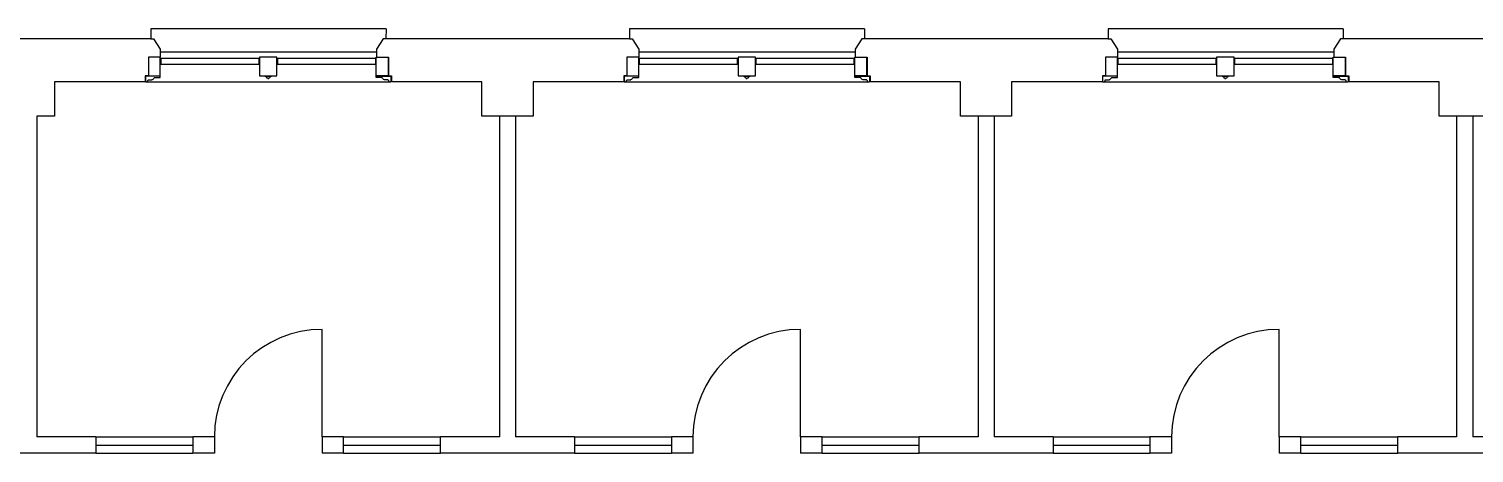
# Model space of a CAD drawing. Header units: inches. Extents: x 370 to 6209, y 2527 to 6927.
# Drawn here: x 3408 to 3945, y 3048 to 3206 of the extents above; entities that cross this region are included whole.
import ezdxf

# ---------------------------------------------------------------- set-up
doc = ezdxf.new("R2010")
doc.units = ezdxf.units.IN
doc.header["$LTSCALE"] = 0.75
doc.header["$MEASUREMENT"] = 0
doc.layers.add('626_FL3$0$A-BLDG-TWNE', color=9, linetype='CONTINUOUS')

msp = doc.modelspace()

# ---------------------------------------------------------------- linework, layer by layer
at = {"layer": '626_FL3$0$A-BLDG-TWNE'}
for p, q in [((3540.44, 3205.76), (3453.09, 3205.76)), ((3453.09, 3205.76), (3453.1, 3202.06)), ((3540.44, 3205.76), (3540.43, 3202.06)), ((3718.19, 3205.76), (3630.84, 3205.76)), ((3630.84, 3205.76), (3630.85, 3202.06)), ((3718.19, 3205.76), (3718.18, 3202.06)), ((3895.94, 3205.76), (3808.59, 3205.76)), ((3808.59, 3205.76), (3808.6, 3202.06)), ((3895.94, 3205.76), (3895.93, 3202.06)), ((3453.1, 3202.06), (3362.68, 3202.06)), ((3453.1, 3202.06), (3454.1, 3202.06)), ((3454.1, 3202.06), (3456.6, 3198.26)), ((3539.43, 3202.06), (3536.93, 3198.26)), ((3540.43, 3202.06), (3539.43, 3202.06)), ((3630.85, 3202.06), (3540.43, 3202.06)), ((3630.85, 3202.06), (3631.85, 3202.06)), ((3631.85, 3202.06), (3634.35, 3198.26)), ((3717.18, 3202.06), (3714.68, 3198.26)), ((3718.18, 3202.06), (3717.18, 3202.06)), ((3808.6, 3202.06), (3718.18, 3202.06)), ((3808.6, 3202.06), (3809.6, 3202.06)), ((3809.6, 3202.06), (3812.1, 3198.26)), ((3894.93, 3202.06), (3892.43, 3198.26)), ((3895.93, 3202.06), (3894.93, 3202.06)), ((3986.35, 3202.06), (3895.93, 3202.06)), ((3456.6, 3195.26), (3452.18, 3195.26)), ((3452.18, 3195.26), (3452.18, 3188.3)), ((3452.18, 3195.25), (3452.18, 3188.29)), ((3456.6, 3195.25), (3452.18, 3195.25)), ((3456.6, 3198.26), (3456.6, 3195.26)), ((3456.6, 3197.25), (3536.76, 3197.25)), ((3456.6, 3188.29), (3456.6, 3195.25)), ((3456.76, 3194.76), (3456.76, 3192.65)), ((3493.27, 3194.76), (3456.76, 3194.76)), ((3493.27, 3192.65), (3493.27, 3194.76)), ((3493.43, 3195.25), (3493.43, 3188.25)), ((3499.93, 3195.25), (3493.43, 3195.25)), ((3499.93, 3188.25), (3499.93, 3195.25)), ((3500.09, 3194.76), (3500.09, 3192.65)), ((3536.6, 3194.76), (3500.09, 3194.76)), ((3536.6, 3192.65), (3536.6, 3194.76)), ((3536.76, 3188.29), (3536.76, 3195.25)), ((3536.76, 3195.25), (3541.18, 3195.25)), ((3536.93, 3198.26), (3536.93, 3195.26)), ((3536.93, 3195.26), (3541.34, 3195.26)), ((3541.18, 3195.25), (3541.18, 3188.29)), ((3541.34, 3195.26), (3541.34, 3188.3)), ((3634.35, 3195.26), (3629.93, 3195.26)), ((3629.93, 3195.26), (3629.93, 3188.3)), ((3629.93, 3195.25), (3629.93, 3188.29)), ((3634.35, 3195.25), (3629.93, 3195.25)), ((3634.35, 3198.26), (3634.35, 3195.26)), ((3634.35, 3197.25), (3714.51, 3197.25)), ((3634.35, 3188.29), (3634.35, 3195.25)), ((3634.51, 3194.76), (3634.51, 3192.65)), ((3671.02, 3194.76), (3634.51, 3194.76)), ((3671.02, 3192.65), (3671.02, 3194.76)), ((3671.18, 3195.25), (3671.18, 3188.25)), ((3677.68, 3195.25), (3671.18, 3195.25)), ((3677.68, 3188.25), (3677.68, 3195.25)), ((3677.84, 3194.76), (3677.84, 3192.65)), ((3714.35, 3194.76), (3677.84, 3194.76)), ((3714.35, 3192.65), (3714.35, 3194.76)), ((3714.51, 3188.29), (3714.51, 3195.25)), ((3714.51, 3195.25), (3718.93, 3195.25)), ((3714.68, 3198.26), (3714.68, 3195.26)), ((3714.68, 3195.26), (3719.09, 3195.26)), ((3718.93, 3195.25), (3718.93, 3188.29)), ((3719.09, 3195.26), (3719.09, 3188.3)), ((3812.1, 3195.26), (3807.68, 3195.26)), ((3807.68, 3195.26), (3807.68, 3188.3)), ((3807.68, 3195.25), (3807.68, 3188.29)), ((3812.1, 3195.25), (3807.68, 3195.25)), ((3812.1, 3198.26), (3812.1, 3195.26)), ((3812.1, 3197.25), (3892.26, 3197.25)), ((3812.1, 3188.29), (3812.1, 3195.25)), ((3812.26, 3194.76), (3812.26, 3192.65)), ((3848.77, 3194.76), (3812.26, 3194.76)), ((3848.77, 3192.65), (3848.77, 3194.76)), ((3848.93, 3195.25), (3848.93, 3188.25)), ((3855.43, 3195.25), (3848.93, 3195.25)), ((3855.43, 3188.25), (3855.43, 3195.25)), ((3855.59, 3194.76), (3855.59, 3192.65)), ((3892.1, 3194.76), (3855.59, 3194.76)), ((3892.1, 3192.65), (3892.1, 3194.76)), ((3892.26, 3188.29), (3892.26, 3195.25)), ((3892.26, 3195.25), (3896.68, 3195.25)), ((3892.43, 3198.26), (3892.43, 3195.26)), ((3892.43, 3195.26), (3896.84, 3195.26)), ((3896.68, 3195.25), (3896.68, 3188.29)), ((3896.84, 3195.26), (3896.84, 3188.3)), ((3452.18, 3188.3), (3451.01, 3188.3)), ((3451.01, 3188.3), (3451.01, 3186.06)), ((3456.76, 3192.65), (3493.27, 3192.65)), ((3500.09, 3192.65), (3536.6, 3192.65)), ((3541.34, 3188.3), (3542.51, 3188.3)), ((3542.51, 3188.3), (3542.51, 3186.06)), ((3629.93, 3188.3), (3628.76, 3188.3)), ((3628.76, 3188.3), (3628.76, 3186.06)), ((3634.51, 3192.65), (3671.02, 3192.65)), ((3677.84, 3192.65), (3714.35, 3192.65)), ((3719.09, 3188.3), (3720.26, 3188.3)), ((3720.26, 3188.3), (3720.26, 3186.06)), ((3807.68, 3188.3), (3806.51, 3188.3)), ((3806.51, 3188.3), (3806.51, 3186.06)), ((3812.26, 3192.65), (3848.77, 3192.65)), ((3855.59, 3192.65), (3892.1, 3192.65)), ((3896.84, 3188.3), (3898.01, 3188.3)), ((3898.01, 3188.3), (3898.01, 3186.06)), ((3451.01, 3186.06), (3417.31, 3186.06)), ((3417.31, 3186.06), (3417.31, 3173.31)), ((3456.6, 3188.19), (3451.09, 3188.19)), ((3451.09, 3188.19), (3451.09, 3186.06)), ((3451.09, 3186.06), (3542.28, 3186.06)), ((3452.09, 3186.79), (3453.61, 3186.79)), ((3452.18, 3188.29), (3456.6, 3188.29)), ((3453.61, 3186.79), (3453.61, 3186.97)), ((3454.63, 3187.57), (3454.63, 3187.66)), ((3454.63, 3187.66), (3456.6, 3187.66)), ((3456.6, 3187.66), (3456.6, 3188.19)), ((3493.43, 3188.25), (3499.93, 3188.25)), ((3495.47, 3188.11), (3495.47, 3188.21)), ((3495.47, 3188.21), (3497.9, 3188.21)), ((3496.49, 3187.33), (3496.49, 3187.51)), ((3496.49, 3187.33), (3496.88, 3187.33)), ((3496.88, 3187.33), (3496.88, 3187.51)), ((3497.9, 3188.11), (3497.9, 3188.21)), ((3541.18, 3188.29), (3536.76, 3188.29)), ((3536.76, 3187.66), (3536.76, 3188.19)), ((3536.76, 3188.19), (3542.28, 3188.19)), ((3538.73, 3187.66), (3536.76, 3187.66)), ((3538.73, 3187.57), (3538.73, 3187.66)), ((3539.76, 3186.79), (3539.76, 3186.97)), ((3541.28, 3186.79), (3539.76, 3186.79)), ((3542.28, 3188.19), (3542.28, 3186.06)), ((3576.06, 3186.06), (3542.51, 3186.06)), ((3576.06, 3173.31), (3576.06, 3186.06)), ((3628.76, 3186.06), (3595.06, 3186.06)), ((3595.06, 3186.06), (3595.06, 3173.31)), ((3634.35, 3188.19), (3628.84, 3188.19)), ((3628.84, 3188.19), (3628.84, 3186.06)), ((3628.84, 3186.06), (3720.03, 3186.06)), ((3629.84, 3186.79), (3631.36, 3186.79)), ((3629.93, 3188.29), (3634.35, 3188.29)), ((3631.36, 3186.79), (3631.36, 3186.97)), ((3632.38, 3187.57), (3632.38, 3187.66)), ((3632.38, 3187.66), (3634.35, 3187.66)), ((3634.35, 3187.66), (3634.35, 3188.19)), ((3671.18, 3188.25), (3677.68, 3188.25)), ((3673.22, 3188.11), (3673.22, 3188.21)), ((3673.22, 3188.21), (3675.65, 3188.21)), ((3674.24, 3187.33), (3674.24, 3187.51)), ((3674.24, 3187.33), (3674.63, 3187.33)), ((3674.63, 3187.33), (3674.63, 3187.51)), ((3675.65, 3188.11), (3675.65, 3188.21)), ((3718.93, 3188.29), (3714.51, 3188.29)), ((3714.51, 3187.66), (3714.51, 3188.19)), ((3714.51, 3188.19), (3720.03, 3188.19)), ((3716.48, 3187.66), (3714.51, 3187.66)), ((3716.48, 3187.57), (3716.48, 3187.66)), ((3717.51, 3186.79), (3717.51, 3186.97)), ((3719.03, 3186.79), (3717.51, 3186.79)), ((3720.03, 3188.19), (3720.03, 3186.06)), ((3753.81, 3186.06), (3720.26, 3186.06)), ((3753.81, 3173.31), (3753.81, 3186.06)), ((3806.51, 3186.06), (3772.81, 3186.06)), ((3772.81, 3186.06), (3772.81, 3173.31)), ((3812.1, 3188.19), (3806.59, 3188.19)), ((3806.59, 3188.19), (3806.59, 3186.06)), ((3806.59, 3186.06), (3897.78, 3186.06)), ((3807.59, 3186.79), (3809.11, 3186.79)), ((3807.68, 3188.29), (3812.1, 3188.29)), ((3809.11, 3186.79), (3809.11, 3186.97)), ((3810.13, 3187.57), (3810.13, 3187.66)), ((3810.13, 3187.66), (3812.1, 3187.66)), ((3812.1, 3187.66), (3812.1, 3188.19)), ((3848.93, 3188.25), (3855.43, 3188.25)), ((3850.97, 3188.11), (3850.97, 3188.21)), ((3850.97, 3188.21), (3853.4, 3188.21)), ((3851.99, 3187.33), (3851.99, 3187.51)), ((3851.99, 3187.33), (3852.38, 3187.33)), ((3852.38, 3187.33), (3852.38, 3187.51)), ((3853.4, 3188.11), (3853.4, 3188.21)), ((3896.68, 3188.29), (3892.26, 3188.29)), ((3892.26, 3187.66), (3892.26, 3188.19)), ((3892.26, 3188.19), (3897.78, 3188.19)), ((3894.23, 3187.66), (3892.26, 3187.66)), ((3894.23, 3187.57), (3894.23, 3187.66)), ((3895.26, 3186.79), (3895.26, 3186.97)), ((3896.78, 3186.79), (3895.26, 3186.79)), ((3897.78, 3188.19), (3897.78, 3186.06)), ((3931.56, 3186.06), (3898.01, 3186.06)), ((3931.56, 3173.31), (3931.56, 3186.06)), ((3417.31, 3173.31), (3410.81, 3173.31)), ((3410.81, 3173.31), (3410.81, 3054.06)), ((3595.06, 3173.31), (3576.06, 3173.31)), ((3582.56, 3173.31), (3582.56, 3054.06)), ((3588.56, 3173.31), (3582.56, 3173.31)), ((3588.56, 3173.31), (3588.56, 3054.06)), ((3772.81, 3173.31), (3753.81, 3173.31)), ((3760.31, 3173.31), (3760.31, 3054.06)), ((3766.31, 3173.31), (3760.31, 3173.31)), ((3766.31, 3173.31), (3766.31, 3054.06)), ((3950.56, 3173.31), (3931.56, 3173.31)), ((3938.06, 3173.31), (3938.06, 3054.06)), ((3944.06, 3173.31), (3938.06, 3173.31)), ((3944.06, 3173.31), (3944.06, 3054.06)), ((3516.68, 3054.06), (3516.68, 3094.06)), ((3694.43, 3054.06), (3694.43, 3094.06)), ((3872.18, 3054.06), (3872.18, 3094.06)), ((3432.68, 3054.06), (3410.81, 3054.06)), ((3432.68, 3054.06), (3432.68, 3048.06)), ((3432.68, 3054.06), (3468.68, 3054.06)), ((3432.68, 3051.06), (3468.68, 3051.06)), ((3476.68, 3054.06), (3468.68, 3054.06)), ((3468.68, 3054.06), (3468.68, 3048.06)), ((3476.68, 3054.06), (3476.68, 3048.06)), ((3516.68, 3054.06), (3516.68, 3048.06)), ((3524.68, 3054.06), (3516.68, 3054.06)), ((3524.68, 3048.06), (3524.68, 3054.06)), ((3524.68, 3054.06), (3560.68, 3054.06)), ((3524.68, 3051.06), (3560.68, 3051.06)), ((3582.56, 3054.06), (3560.68, 3054.06)), ((3560.68, 3048.06), (3560.68, 3054.06)), ((3610.43, 3054.06), (3588.56, 3054.06)), ((3610.43, 3054.06), (3610.43, 3048.06)), ((3610.43, 3054.06), (3646.43, 3054.06)), ((3610.43, 3051.06), (3646.43, 3051.06)), ((3654.43, 3054.06), (3646.43, 3054.06)), ((3646.43, 3054.06), (3646.43, 3048.06)), ((3654.43, 3054.06), (3654.43, 3048.06)), ((3694.43, 3054.06), (3694.43, 3048.06)), ((3702.43, 3054.06), (3694.43, 3054.06)), ((3702.43, 3048.06), (3702.43, 3054.06)), ((3702.43, 3054.06), (3738.43, 3054.06)), ((3702.43, 3051.06), (3738.43, 3051.06)), ((3760.31, 3054.06), (3738.43, 3054.06)), ((3738.43, 3048.06), (3738.43, 3054.06)), ((3788.18, 3054.06), (3766.31, 3054.06)), ((3788.18, 3054.06), (3788.18, 3048.06)), ((3788.18, 3054.06), (3824.18, 3054.06)), ((3788.18, 3051.06), (3824.18, 3051.06)), ((3832.18, 3054.06), (3824.18, 3054.06)), ((3824.18, 3054.06), (3824.18, 3048.06)), ((3832.18, 3054.06), (3832.18, 3048.06)), ((3872.18, 3054.06), (3872.18, 3048.06)), ((3880.18, 3054.06), (3872.18, 3054.06)), ((3880.18, 3048.06), (3880.18, 3054.06)), ((3880.18, 3054.06), (3916.18, 3054.06)), ((3880.18, 3051.06), (3916.18, 3051.06)), ((3938.06, 3054.06), (3916.18, 3054.06)), ((3916.18, 3048.06), (3916.18, 3054.06)), ((3962.39, 3054.06), (3944.06, 3054.06)), ((3432.68, 3048.06), (3296.81, 3048.06)), ((3432.68, 3048.06), (3468.68, 3048.06)), ((3476.68, 3048.06), (3468.68, 3048.06)), ((3524.68, 3048.06), (3516.68, 3048.06)), ((3524.68, 3048.06), (3560.68, 3048.06)), ((3610.43, 3048.06), (3560.68, 3048.06)), ((3610.43, 3048.06), (3646.43, 3048.06)), ((3654.43, 3048.06), (3646.43, 3048.06)), ((3702.43, 3048.06), (3694.43, 3048.06)), ((3702.43, 3048.06), (3738.43, 3048.06)), ((3788.18, 3048.06), (3738.43, 3048.06)), ((3788.18, 3048.06), (3824.18, 3048.06)), ((3832.18, 3048.06), (3824.18, 3048.06)), ((3880.18, 3048.06), (3872.18, 3048.06)), ((3880.18, 3048.06), (3916.18, 3048.06)), ((3962.39, 3048.06), (3916.18, 3048.06))]:
    msp.add_line(p, q, dxfattribs=at)
for centre, radius, start, end in [((3451.29, 3186.83), 0.796, 255.0923, 357.3503), ((3453.61, 3187.58), 0.61, 270.2979, 333.3479), ((3454.6, 3187.06), 0.509, 86.0501, 151.0942), ((3495.5, 3187.6), 0.509, 28.9058, 93.9499), ((3496.49, 3188.12), 0.61, 206.6521, 269.7021), ((3496.88, 3188.12), 0.61, 270.2979, 333.3479), ((3497.87, 3187.6), 0.509, 86.0501, 151.0942), ((3538.77, 3187.06), 0.509, 28.9058, 93.9499), ((3539.76, 3187.58), 0.61, 206.6521, 269.7021), ((3542.07, 3186.83), 0.796, 182.6497, 284.9077), ((3629.04, 3186.83), 0.796, 255.0923, 357.3503), ((3631.36, 3187.58), 0.61, 270.2979, 333.3479), ((3632.35, 3187.06), 0.509, 86.0501, 151.0942), ((3673.25, 3187.6), 0.509, 28.9058, 93.9499), ((3674.24, 3188.12), 0.61, 206.6521, 269.7021), ((3674.63, 3188.12), 0.61, 270.2979, 333.3479), ((3675.62, 3187.6), 0.509, 86.0501, 151.0942), ((3716.52, 3187.06), 0.509, 28.9058, 93.9499), ((3717.51, 3187.58), 0.61, 206.6521, 269.7021), ((3719.82, 3186.83), 0.796, 182.6497, 284.9077), ((3806.79, 3186.83), 0.796, 255.0923, 357.3503), ((3809.11, 3187.58), 0.61, 270.2979, 333.3479), ((3810.1, 3187.06), 0.509, 86.0501, 151.0942), ((3851, 3187.6), 0.509, 28.9058, 93.9499), ((3851.99, 3188.12), 0.61, 206.6521, 269.7021), ((3852.38, 3188.12), 0.61, 270.2979, 333.3479), ((3853.37, 3187.6), 0.509, 86.0501, 151.0942), ((3894.27, 3187.06), 0.509, 28.9058, 93.9499), ((3895.26, 3187.58), 0.61, 206.6521, 269.7021), ((3897.57, 3186.83), 0.796, 182.6497, 284.9077), ((3516.68, 3054.06), 40, 90, 180), ((3694.43, 3054.06), 40, 90, 180), ((3872.18, 3054.06), 40, 90, 180)]:
    msp.add_arc(centre, radius, start, end, dxfattribs=at)

doc.saveas('drawing.dxf')
